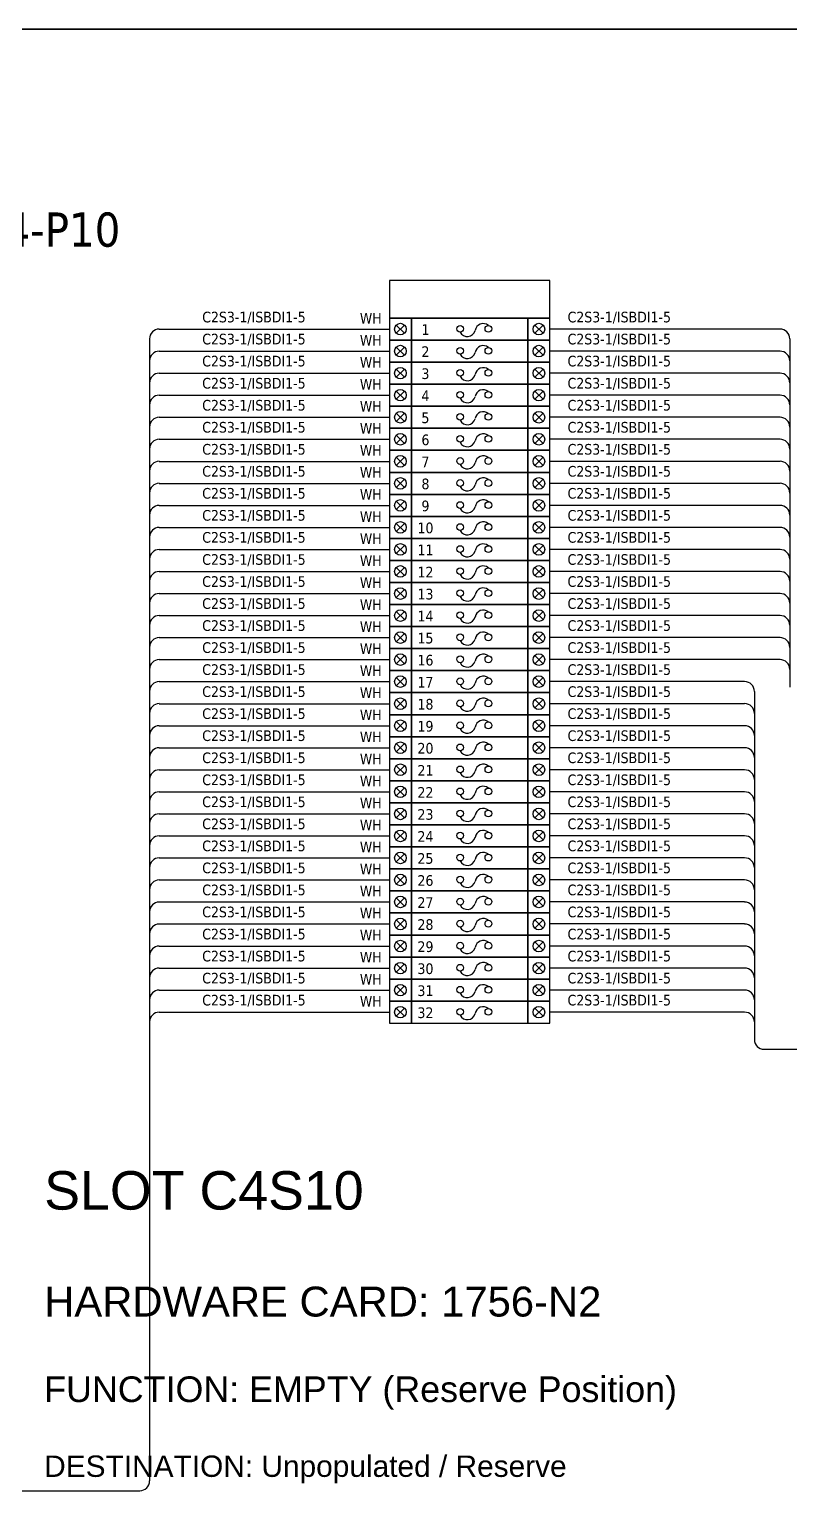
# Model space of a CAD drawing. Header units: millimetres. Extents: x 0 to 66793, y 0 to 2820.
# Drawn here: x 55799 to 56511, y 1337 to 2704 of the extents above; entities that cross this region are included whole.
import ezdxf
from ezdxf.enums import TextEntityAlignment as Align

# ---------------------------------------------------------------- set-up
doc = ezdxf.new("R2010")
doc.units = ezdxf.units.MM
doc.layers.add('HELPPOINT', color=7, linetype='Continuous')
doc.layers.add('IE-WIRE', color=7, linetype='Continuous', lineweight=25)
doc.layers.add('power', color=7, linetype='Continuous', lineweight=25)
doc.styles.get("Standard").update_dxf_attribs({"font": 'arial.ttf'})
doc.styles.add('Tahoma', font='')
doc.styles.get('Tahoma').set_extended_font_data('Tahoma')

msp = doc.modelspace()

# ---------------------------------------------------------------- linework, layer by layer
at = {"color": 1, "ltscale": 25.4}
for p, q in [((56150.1, 2427.5), (56142.5, 2419.9)), ((56142.5, 2427.5), (56150.1, 2419.9)), ((56272.2, 2427.5), (56279.9, 2419.9)), ((56279.9, 2427.5), (56272.2, 2419.9)), ((56150.1, 2406.9), (56142.5, 2399.2)), ((56142.5, 2406.9), (56150.1, 2399.2)), ((56272.2, 2406.9), (56279.9, 2399.2)), ((56279.9, 2406.9), (56272.2, 2399.2)), ((56150.1, 2386.3), (56142.5, 2378.6)), ((56142.5, 2386.3), (56150.1, 2378.6)), ((56272.2, 2386.3), (56279.9, 2378.6)), ((56279.9, 2386.3), (56272.2, 2378.6)), ((56150.1, 2365.7), (56142.5, 2358)), ((56142.5, 2365.7), (56150.1, 2358)), ((56272.2, 2365.7), (56279.9, 2358)), ((56279.9, 2365.7), (56272.2, 2358)), ((56150.1, 2345.1), (56142.5, 2337.4)), ((56142.5, 2345.1), (56150.1, 2337.4)), ((56272.2, 2345.1), (56279.9, 2337.4)), ((56279.9, 2345.1), (56272.2, 2337.4)), ((56150.1, 2324.5), (56142.5, 2316.8)), ((56142.5, 2324.5), (56150.1, 2316.8)), ((56272.2, 2324.5), (56279.9, 2316.8)), ((56279.9, 2324.5), (56272.2, 2316.8)), ((56150.1, 2303.9), (56142.5, 2296.2)), ((56142.5, 2303.9), (56150.1, 2296.2)), ((56272.2, 2303.9), (56279.9, 2296.2)), ((56279.9, 2303.9), (56272.2, 2296.2)), ((56150.1, 2283.2), (56142.5, 2275.6)), ((56142.5, 2283.2), (56150.1, 2275.6)), ((56272.2, 2283.2), (56279.9, 2275.6)), ((56279.9, 2283.2), (56272.2, 2275.6)), ((56150.1, 2262.6), (56142.5, 2255)), ((56142.5, 2262.6), (56150.1, 2255)), ((56272.2, 2262.6), (56279.9, 2255)), ((56279.9, 2262.6), (56272.2, 2255)), ((56150.1, 2242), (56142.5, 2234.3)), ((56142.5, 2242), (56150.1, 2234.3)), ((56272.2, 2242), (56279.9, 2234.3)), ((56279.9, 2242), (56272.2, 2234.3)), ((56150.1, 2221.4), (56142.5, 2213.7)), ((56142.5, 2221.4), (56150.1, 2213.7)), ((56272.2, 2221.4), (56279.9, 2213.7)), ((56279.9, 2221.4), (56272.2, 2213.7)), ((56150.1, 2200.8), (56142.5, 2193.1)), ((56142.5, 2200.8), (56150.1, 2193.1)), ((56272.2, 2200.8), (56279.9, 2193.1)), ((56279.9, 2200.8), (56272.2, 2193.1)), ((56150.1, 2180.2), (56142.5, 2172.5)), ((56142.5, 2180.2), (56150.1, 2172.5)), ((56272.2, 2180.2), (56279.9, 2172.5)), ((56279.9, 2180.2), (56272.2, 2172.5)), ((56150.1, 2159.6), (56142.5, 2151.9)), ((56142.5, 2159.6), (56150.1, 2151.9)), ((56272.2, 2159.6), (56279.9, 2151.9)), ((56279.9, 2159.6), (56272.2, 2151.9)), ((56150.1, 2139), (56142.5, 2131.3)), ((56142.5, 2139), (56150.1, 2131.3)), ((56272.2, 2139), (56279.9, 2131.3)), ((56279.9, 2139), (56272.2, 2131.3)), ((56150.1, 2118.3), (56142.5, 2110.7)), ((56142.5, 2118.3), (56150.1, 2110.7)), ((56272.2, 2118.3), (56279.9, 2110.7)), ((56279.9, 2118.3), (56272.2, 2110.7)), ((56150.1, 2097.7), (56142.5, 2090.1)), ((56142.5, 2097.7), (56150.1, 2090.1)), ((56272.2, 2097.7), (56279.9, 2090.1)), ((56279.9, 2097.7), (56272.2, 2090.1)), ((56150.1, 2077.1), (56142.5, 2069.5)), ((56142.5, 2077.1), (56150.1, 2069.5)), ((56272.2, 2077.1), (56279.9, 2069.5)), ((56279.9, 2077.1), (56272.2, 2069.5)), ((56150.1, 2056.5), (56142.5, 2048.8)), ((56142.5, 2056.5), (56150.1, 2048.8)), ((56272.2, 2056.5), (56279.9, 2048.8)), ((56279.9, 2056.5), (56272.2, 2048.8)), ((56150.1, 2035.9), (56142.5, 2028.2)), ((56142.5, 2035.9), (56150.1, 2028.2)), ((56272.2, 2035.9), (56279.9, 2028.2)), ((56279.9, 2035.9), (56272.2, 2028.2)), ((56150.1, 2015.3), (56142.5, 2007.6)), ((56142.5, 2015.3), (56150.1, 2007.6)), ((56272.2, 2015.3), (56279.9, 2007.6)), ((56279.9, 2015.3), (56272.2, 2007.6)), ((56150.1, 1994.7), (56142.5, 1987)), ((56142.5, 1994.7), (56150.1, 1987)), ((56272.2, 1994.7), (56279.9, 1987)), ((56279.9, 1994.7), (56272.2, 1987)), ((56150.1, 1974.1), (56142.5, 1966.4)), ((56142.5, 1974.1), (56150.1, 1966.4)), ((56272.2, 1974.1), (56279.9, 1966.4)), ((56279.9, 1974.1), (56272.2, 1966.4)), ((56150.1, 1953.5), (56142.5, 1945.8)), ((56142.5, 1953.5), (56150.1, 1945.8)), ((56272.2, 1953.5), (56279.9, 1945.8)), ((56279.9, 1953.5), (56272.2, 1945.8)), ((56150.1, 1932.8), (56142.5, 1925.2)), ((56142.5, 1932.8), (56150.1, 1925.2)), ((56272.2, 1932.8), (56279.9, 1925.2)), ((56279.9, 1932.8), (56272.2, 1925.2)), ((56150.1, 1912.2), (56142.5, 1904.6)), ((56142.5, 1912.2), (56150.1, 1904.6)), ((56272.2, 1912.2), (56279.9, 1904.6)), ((56279.9, 1912.2), (56272.2, 1904.6)), ((56150.1, 1891.6), (56142.5, 1883.9)), ((56142.5, 1891.6), (56150.1, 1883.9)), ((56272.2, 1891.6), (56279.9, 1883.9)), ((56279.9, 1891.6), (56272.2, 1883.9)), ((56150.1, 1871), (56142.5, 1863.3)), ((56142.5, 1871), (56150.1, 1863.3)), ((56272.2, 1871), (56279.9, 1863.3)), ((56279.9, 1871), (56272.2, 1863.3)), ((56150.1, 1850.4), (56142.5, 1842.7)), ((56142.5, 1850.4), (56150.1, 1842.7)), ((56272.2, 1850.4), (56279.9, 1842.7)), ((56279.9, 1850.4), (56272.2, 1842.7)), ((56150.1, 1829.8), (56142.5, 1822.1)), ((56142.5, 1829.8), (56150.1, 1822.1)), ((56272.2, 1829.8), (56279.9, 1822.1)), ((56279.9, 1829.8), (56272.2, 1822.1)), ((56150.1, 1809.2), (56142.5, 1801.5)), ((56142.5, 1809.2), (56150.1, 1801.5)), ((56272.2, 1809.2), (56279.9, 1801.5)), ((56279.9, 1809.2), (56272.2, 1801.5)), ((56150.1, 1788.6), (56142.5, 1780.9)), ((56142.5, 1788.6), (56150.1, 1780.9)), ((56272.2, 1788.6), (56279.9, 1780.9)), ((56279.9, 1788.6), (56272.2, 1780.9))]:
    msp.add_line(p, q, dxfattribs=at)
at = {"color": 4, "ltscale": 25.4}
msp.add_lwpolyline([(56136, 2434), (56286.3, 2434), (56286.3, 2469.2), (56136, 2469.2)], close=True, dxfattribs=at)
at = {"color": 1, "ltscale": 25.4}
for points in [[(56136, 2413.4), (56156.6, 2413.4), (56156.6, 2434), (56136, 2434)], [(56156.6, 2413.4), (56265.7, 2413.4), (56265.7, 2434), (56156.6, 2434)], [(56265.7, 2413.4), (56286.3, 2413.4), (56286.3, 2434), (56265.7, 2434)], [(56136, 2392.8), (56156.6, 2392.8), (56156.6, 2413.4), (56136, 2413.4)], [(56156.6, 2392.8), (56265.7, 2392.8), (56265.7, 2413.4), (56156.6, 2413.4)], [(56265.7, 2392.8), (56286.3, 2392.8), (56286.3, 2413.4), (56265.7, 2413.4)], [(56136, 2372.2), (56156.6, 2372.2), (56156.6, 2392.8), (56136, 2392.8)], [(56156.6, 2372.2), (56265.7, 2372.2), (56265.7, 2392.8), (56156.6, 2392.8)], [(56265.7, 2372.2), (56286.3, 2372.2), (56286.3, 2392.8), (56265.7, 2392.8)], [(56136, 2351.5), (56156.6, 2351.5), (56156.6, 2372.2), (56136, 2372.2)], [(56156.6, 2351.5), (56265.7, 2351.5), (56265.7, 2372.2), (56156.6, 2372.2)], [(56265.7, 2351.5), (56286.3, 2351.5), (56286.3, 2372.2), (56265.7, 2372.2)], [(56136, 2330.9), (56156.6, 2330.9), (56156.6, 2351.5), (56136, 2351.5)], [(56156.6, 2330.9), (56265.7, 2330.9), (56265.7, 2351.5), (56156.6, 2351.5)], [(56265.7, 2330.9), (56286.3, 2330.9), (56286.3, 2351.5), (56265.7, 2351.5)], [(56136, 2310.3), (56156.6, 2310.3), (56156.6, 2330.9), (56136, 2330.9)], [(56156.6, 2310.3), (56265.7, 2310.3), (56265.7, 2330.9), (56156.6, 2330.9)], [(56265.7, 2310.3), (56286.3, 2310.3), (56286.3, 2330.9), (56265.7, 2330.9)], [(56136, 2289.7), (56156.6, 2289.7), (56156.6, 2310.3), (56136, 2310.3)], [(56156.6, 2289.7), (56265.7, 2289.7), (56265.7, 2310.3), (56156.6, 2310.3)], [(56265.7, 2289.7), (56286.3, 2289.7), (56286.3, 2310.3), (56265.7, 2310.3)], [(56136, 2269.1), (56156.6, 2269.1), (56156.6, 2289.7), (56136, 2289.7)], [(56156.6, 2269.1), (56265.7, 2269.1), (56265.7, 2289.7), (56156.6, 2289.7)], [(56265.7, 2269.1), (56286.3, 2269.1), (56286.3, 2289.7), (56265.7, 2289.7)], [(56136, 2248.5), (56156.6, 2248.5), (56156.6, 2269.1), (56136, 2269.1)], [(56156.6, 2248.5), (56265.7, 2248.5), (56265.7, 2269.1), (56156.6, 2269.1)], [(56265.7, 2248.5), (56286.3, 2248.5), (56286.3, 2269.1), (56265.7, 2269.1)], [(56136, 2227.9), (56156.6, 2227.9), (56156.6, 2248.5), (56136, 2248.5)], [(56156.6, 2227.9), (56265.7, 2227.9), (56265.7, 2248.5), (56156.6, 2248.5)], [(56265.7, 2227.9), (56286.3, 2227.9), (56286.3, 2248.5), (56265.7, 2248.5)], [(56136, 2207.3), (56156.6, 2207.3), (56156.6, 2227.9), (56136, 2227.9)], [(56156.6, 2207.3), (56265.7, 2207.3), (56265.7, 2227.9), (56156.6, 2227.9)], [(56265.7, 2207.3), (56286.3, 2207.3), (56286.3, 2227.9), (56265.7, 2227.9)], [(56136, 2186.7), (56156.6, 2186.7), (56156.6, 2207.3), (56136, 2207.3)], [(56156.6, 2186.7), (56265.7, 2186.7), (56265.7, 2207.3), (56156.6, 2207.3)], [(56265.7, 2186.7), (56286.3, 2186.7), (56286.3, 2207.3), (56265.7, 2207.3)], [(56136, 2166), (56156.6, 2166), (56156.6, 2186.7), (56136, 2186.7)], [(56156.6, 2166), (56265.7, 2166), (56265.7, 2186.7), (56156.6, 2186.7)], [(56265.7, 2166), (56286.3, 2166), (56286.3, 2186.7), (56265.7, 2186.7)], [(56136, 2145.4), (56156.6, 2145.4), (56156.6, 2166), (56136, 2166)], [(56156.6, 2145.4), (56265.7, 2145.4), (56265.7, 2166), (56156.6, 2166)], [(56265.7, 2145.4), (56286.3, 2145.4), (56286.3, 2166), (56265.7, 2166)], [(56136, 2124.8), (56156.6, 2124.8), (56156.6, 2145.4), (56136, 2145.4)], [(56156.6, 2124.8), (56265.7, 2124.8), (56265.7, 2145.4), (56156.6, 2145.4)], [(56265.7, 2124.8), (56286.3, 2124.8), (56286.3, 2145.4), (56265.7, 2145.4)], [(56136, 2104.2), (56156.6, 2104.2), (56156.6, 2124.8), (56136, 2124.8)], [(56156.6, 2104.2), (56265.7, 2104.2), (56265.7, 2124.8), (56156.6, 2124.8)], [(56265.7, 2104.2), (56286.3, 2104.2), (56286.3, 2124.8), (56265.7, 2124.8)], [(56136, 2083.6), (56156.6, 2083.6), (56156.6, 2104.2), (56136, 2104.2)], [(56156.6, 2083.6), (56265.7, 2083.6), (56265.7, 2104.2), (56156.6, 2104.2)], [(56265.7, 2083.6), (56286.3, 2083.6), (56286.3, 2104.2), (56265.7, 2104.2)], [(56136, 2063), (56156.6, 2063), (56156.6, 2083.6), (56136, 2083.6)], [(56156.6, 2063), (56265.7, 2063), (56265.7, 2083.6), (56156.6, 2083.6)], [(56265.7, 2063), (56286.3, 2063), (56286.3, 2083.6), (56265.7, 2083.6)], [(56136, 2042.4), (56156.6, 2042.4), (56156.6, 2063), (56136, 2063)], [(56156.6, 2042.4), (56265.7, 2042.4), (56265.7, 2063), (56156.6, 2063)], [(56265.7, 2042.4), (56286.3, 2042.4), (56286.3, 2063), (56265.7, 2063)], [(56136, 2021.8), (56156.6, 2021.8), (56156.6, 2042.4), (56136, 2042.4)], [(56156.6, 2021.8), (56265.7, 2021.8), (56265.7, 2042.4), (56156.6, 2042.4)], [(56265.7, 2021.8), (56286.3, 2021.8), (56286.3, 2042.4), (56265.7, 2042.4)], [(56136, 2001.1), (56156.6, 2001.1), (56156.6, 2021.8), (56136, 2021.8)], [(56156.6, 2001.1), (56265.7, 2001.1), (56265.7, 2021.8), (56156.6, 2021.8)], [(56265.7, 2001.1), (56286.3, 2001.1), (56286.3, 2021.8), (56265.7, 2021.8)], [(56136, 1980.5), (56156.6, 1980.5), (56156.6, 2001.1), (56136, 2001.1)], [(56156.6, 1980.5), (56265.7, 1980.5), (56265.7, 2001.1), (56156.6, 2001.1)], [(56265.7, 1980.5), (56286.3, 1980.5), (56286.3, 2001.1), (56265.7, 2001.1)], [(56136, 1959.9), (56156.6, 1959.9), (56156.6, 1980.5), (56136, 1980.5)], [(56156.6, 1959.9), (56265.7, 1959.9), (56265.7, 1980.5), (56156.6, 1980.5)], [(56265.7, 1959.9), (56286.3, 1959.9), (56286.3, 1980.5), (56265.7, 1980.5)], [(56136, 1939.3), (56156.6, 1939.3), (56156.6, 1959.9), (56136, 1959.9)], [(56156.6, 1939.3), (56265.7, 1939.3), (56265.7, 1959.9), (56156.6, 1959.9)], [(56265.7, 1939.3), (56286.3, 1939.3), (56286.3, 1959.9), (56265.7, 1959.9)], [(56136, 1918.7), (56156.6, 1918.7), (56156.6, 1939.3), (56136, 1939.3)], [(56156.6, 1918.7), (56265.7, 1918.7), (56265.7, 1939.3), (56156.6, 1939.3)], [(56265.7, 1918.7), (56286.3, 1918.7), (56286.3, 1939.3), (56265.7, 1939.3)], [(56136, 1898.1), (56156.6, 1898.1), (56156.6, 1918.7), (56136, 1918.7)], [(56156.6, 1898.1), (56265.7, 1898.1), (56265.7, 1918.7), (56156.6, 1918.7)], [(56265.7, 1898.1), (56286.3, 1898.1), (56286.3, 1918.7), (56265.7, 1918.7)], [(56136, 1877.5), (56156.6, 1877.5), (56156.6, 1898.1), (56136, 1898.1)], [(56156.6, 1877.5), (56265.7, 1877.5), (56265.7, 1898.1), (56156.6, 1898.1)], [(56265.7, 1877.5), (56286.3, 1877.5), (56286.3, 1898.1), (56265.7, 1898.1)], [(56136, 1856.9), (56156.6, 1856.9), (56156.6, 1877.5), (56136, 1877.5)], [(56156.6, 1856.9), (56265.7, 1856.9), (56265.7, 1877.5), (56156.6, 1877.5)], [(56265.7, 1856.9), (56286.3, 1856.9), (56286.3, 1877.5), (56265.7, 1877.5)], [(56136, 1836.3), (56156.6, 1836.3), (56156.6, 1856.9), (56136, 1856.9)], [(56156.6, 1836.3), (56265.7, 1836.3), (56265.7, 1856.9), (56156.6, 1856.9)], [(56265.7, 1836.3), (56286.3, 1836.3), (56286.3, 1856.9), (56265.7, 1856.9)], [(56136, 1815.6), (56156.6, 1815.6), (56156.6, 1836.3), (56136, 1836.3)], [(56156.6, 1815.6), (56265.7, 1815.6), (56265.7, 1836.3), (56156.6, 1836.3)], [(56265.7, 1815.6), (56286.3, 1815.6), (56286.3, 1836.3), (56265.7, 1836.3)], [(56136, 1795), (56156.6, 1795), (56156.6, 1815.6), (56136, 1815.6)], [(56156.6, 1795), (56265.7, 1795), (56265.7, 1815.6), (56156.6, 1815.6)], [(56265.7, 1795), (56286.3, 1795), (56286.3, 1815.6), (56265.7, 1815.6)], [(56136, 1774.4), (56156.6, 1774.4), (56156.6, 1795), (56136, 1795)], [(56156.6, 1774.4), (56265.7, 1774.4), (56265.7, 1795), (56156.6, 1795)], [(56265.7, 1774.4), (56286.3, 1774.4), (56286.3, 1795), (56265.7, 1795)]]:
    msp.add_lwpolyline(points, close=True, dxfattribs=at)
for centre in [(56146.3, 2423.7), (56276, 2423.7), (56146.3, 2403.1), (56276, 2403.1), (56146.3, 2382.5), (56276, 2382.5), (56146.3, 2361.9), (56276, 2361.9), (56146.3, 2341.2), (56276, 2341.2), (56146.3, 2320.6), (56276, 2320.6), (56146.3, 2300), (56276, 2300), (56146.3, 2279.4), (56276, 2279.4), (56146.3, 2258.8), (56276, 2258.8), (56146.3, 2238.2), (56276, 2238.2), (56146.3, 2217.6), (56276, 2217.6), (56146.3, 2197), (56276, 2197), (56146.3, 2176.3), (56276, 2176.3), (56146.3, 2155.7), (56276, 2155.7), (56146.3, 2135.1), (56276, 2135.1), (56146.3, 2114.5), (56276, 2114.5), (56146.3, 2093.9), (56276, 2093.9), (56146.3, 2073.3), (56276, 2073.3), (56146.3, 2052.7), (56276, 2052.7), (56146.3, 2032.1), (56276, 2032.1), (56146.3, 2011.5), (56276, 2011.5), (56146.3, 1990.8), (56276, 1990.8), (56146.3, 1970.2), (56276, 1970.2), (56146.3, 1949.6), (56276, 1949.6), (56146.3, 1929), (56276, 1929), (56146.3, 1908.4), (56276, 1908.4), (56146.3, 1887.8), (56276, 1887.8), (56146.3, 1867.2), (56276, 1867.2), (56146.3, 1846.6), (56276, 1846.6), (56146.3, 1825.9), (56276, 1825.9), (56146.3, 1805.3), (56276, 1805.3), (56146.3, 1784.7), (56276, 1784.7)]:
    msp.add_circle(centre, 5.42, dxfattribs=at)
at = {"layer": 'HELPPOINT', "color": 4, "lineweight": 35}
msp.add_line((54512.9, 2704.2), (58406.2, 2704.2), dxfattribs=at)
msp.add_line((54512.9, 2704.2), (58406.2, 2704.2), dxfattribs=at)
at = {"layer": 'IE-WIRE', "color": 4, "ltscale": 25.4}
for p, q in [((55920.6, 2423.7), (56136, 2423.7)), ((56501.7, 2423.7), (56286.3, 2423.7)), ((55911.5, 2414.6), (55911.5, 1346.2)), ((56510.8, 2414.6), (56510.8, 2088.8)), ((55920.6, 2403.1), (56136, 2403.1)), ((56501.7, 2403.1), (56286.3, 2403.1)), ((55920.6, 2382.5), (56136, 2382.5)), ((56501.7, 2382.5), (56286.3, 2382.5)), ((55920.6, 2361.9), (56136, 2361.9)), ((56501.7, 2361.9), (56286.3, 2361.9)), ((55920.6, 2341.2), (56136, 2341.2)), ((56501.7, 2341.2), (56286.3, 2341.2)), ((55920.6, 2320.6), (56136, 2320.6)), ((56501.7, 2320.6), (56286.3, 2320.6)), ((55920.6, 2300), (56136, 2300)), ((56501.7, 2300), (56286.3, 2300)), ((55920.6, 2279.4), (56136, 2279.4)), ((56501.7, 2279.4), (56286.3, 2279.4)), ((55920.6, 2258.8), (56136, 2258.8)), ((56501.7, 2258.8), (56286.3, 2258.8)), ((55920.6, 2238.2), (56136, 2238.2)), ((56501.7, 2238.2), (56286.3, 2238.2)), ((55920.6, 2217.6), (56136, 2217.6)), ((56501.7, 2217.6), (56286.3, 2217.6)), ((55920.6, 2197), (56136, 2197)), ((56501.7, 2197), (56286.3, 2197)), ((55920.6, 2176.3), (56136, 2176.3)), ((56501.7, 2176.3), (56286.3, 2176.3)), ((55920.6, 2155.7), (56136, 2155.7)), ((56501.7, 2155.7), (56286.3, 2155.7)), ((55920.6, 2135.1), (56136, 2135.1)), ((56501.7, 2135.1), (56286.3, 2135.1)), ((55920.6, 2114.5), (56136, 2114.5)), ((56501.7, 2114.5), (56286.3, 2114.5)), ((55920.6, 2093.9), (56136, 2093.9)), ((56468.6, 2093.9), (56286.3, 2093.9)), ((56477.7, 2084.8), (56477.7, 1759)), ((55920.6, 2073.3), (56136, 2073.3)), ((56468.6, 2073.3), (56286.3, 2073.3)), ((55920.6, 2052.7), (56136, 2052.7)), ((56468.6, 2052.7), (56286.3, 2052.7)), ((55920.6, 2032.1), (56136, 2032.1)), ((56468.6, 2032.1), (56286.3, 2032.1)), ((55920.6, 2011.5), (56136, 2011.5)), ((56468.6, 2011.5), (56286.3, 2011.5)), ((55920.6, 1990.8), (56136, 1990.8)), ((56468.6, 1990.8), (56286.3, 1990.8)), ((55920.6, 1970.2), (56136, 1970.2)), ((56468.6, 1970.2), (56286.3, 1970.2)), ((55920.6, 1949.6), (56136, 1949.6)), ((56468.6, 1949.6), (56286.3, 1949.6)), ((55920.6, 1929), (56136, 1929)), ((56468.6, 1929), (56286.3, 1929)), ((55920.6, 1908.4), (56136, 1908.4)), ((56468.6, 1908.4), (56286.3, 1908.4)), ((55920.6, 1887.8), (56136, 1887.8)), ((56468.6, 1887.8), (56286.3, 1887.8)), ((55920.6, 1867.2), (56136, 1867.2)), ((56468.6, 1867.2), (56286.3, 1867.2)), ((55920.6, 1846.6), (56136, 1846.6)), ((56468.6, 1846.6), (56286.3, 1846.6)), ((55920.6, 1825.9), (56136, 1825.9)), ((56468.6, 1825.9), (56286.3, 1825.9)), ((55920.6, 1805.3), (56136, 1805.3)), ((56468.6, 1805.3), (56286.3, 1805.3)), ((55920.6, 1784.7), (56136, 1784.7)), ((56468.6, 1784.7), (56286.3, 1784.7))]:
    msp.add_line(p, q, dxfattribs=at)
at = {"layer": 'IE-WIRE', "color": 4}
for p, q in [((56486.7, 1750.1), (56752.5, 1750.1)), ((54861, 1337), (55902.4, 1337))]:
    msp.add_line(p, q, dxfattribs=at)
at = {"layer": 'IE-WIRE', "color": 4, "ltscale": 25.4}
for centre, start, end in [((55920.6, 2414.6), 90, 180), ((56501.7, 2414.6), 0, 90), ((55920.6, 2393.9), 90, 180), ((56501.7, 2393.9), 0, 90), ((55920.6, 2373.3), 90, 180), ((56501.7, 2373.3), 0, 90), ((55920.6, 2352.7), 90, 180), ((56501.7, 2352.7), 0, 90), ((55920.6, 2332.1), 90, 180), ((56501.7, 2332.1), 0, 90), ((55920.6, 2311.5), 90, 180), ((56501.7, 2311.5), 0, 90), ((55920.6, 2290.9), 90, 180), ((56501.7, 2290.9), 0, 90), ((55920.6, 2270.3), 90, 180), ((56501.7, 2270.3), 0, 90), ((55920.6, 2249.7), 90, 180), ((56501.7, 2249.7), 0, 90), ((55920.6, 2229), 90, 180), ((56501.7, 2229), 0, 90), ((55920.6, 2208.4), 90, 180), ((56501.7, 2208.4), 0, 90), ((55920.6, 2187.8), 90, 180), ((56501.7, 2187.8), 0, 90), ((55920.6, 2167.2), 90, 180), ((56501.7, 2167.2), 0, 90), ((55920.6, 2146.6), 90, 180), ((56501.7, 2146.6), 0, 90), ((55920.6, 2126), 90, 180), ((56501.7, 2126), 0, 90), ((55920.6, 2105.4), 90, 180), ((56501.7, 2105.4), 0, 90), ((55920.6, 2084.8), 90, 180), ((56468.6, 2084.8), 0, 90), ((55920.6, 2064.2), 90, 180), ((56468.6, 2064.2), 0, 90), ((55920.6, 2043.5), 90, 180), ((56468.6, 2043.5), 0, 90), ((55920.6, 2022.9), 90, 180), ((56468.6, 2022.9), 0, 90), ((55920.6, 2002.3), 90, 180), ((56468.6, 2002.3), 0, 90), ((55920.6, 1981.7), 90, 180), ((56468.6, 1981.7), 0, 90), ((55920.6, 1961.1), 90, 180), ((56468.6, 1961.1), 0, 90), ((55920.6, 1940.5), 90, 180), ((56468.6, 1940.5), 0, 90), ((55920.6, 1919.9), 90, 180), ((56468.6, 1919.9), 0, 90), ((55920.6, 1899.3), 90, 180), ((56468.6, 1899.3), 0, 90), ((55920.6, 1878.6), 90, 180), ((56468.6, 1878.6), 0, 90), ((55920.6, 1858), 90, 180), ((56468.6, 1858), 0, 90), ((55920.6, 1837.4), 90, 180), ((56468.6, 1837.4), 0, 90), ((55920.6, 1816.8), 90, 180), ((56468.6, 1816.8), 0, 90), ((55920.6, 1796.2), 90, 180), ((56468.6, 1796.2), 0, 90), ((55920.6, 1775.6), 90, 180), ((56468.6, 1775.6), 0, 90)]:
    msp.add_arc(centre, 9.14, start, end, dxfattribs=at)
at = {"layer": 'IE-WIRE', "color": 4}
for centre, radius, start, end in [((56486.7, 1759), 8.96, 180, 270), ((55902.4, 1346.2), 9.14, 270, 0)]:
    msp.add_arc(centre, radius, start, end, dxfattribs=at)
at = {"layer": 'power', "color": 1, "ltscale": 25.4}
for centre in [(56202.3, 2424), (56228.7, 2424), (56202.3, 2403.4), (56228.7, 2403.4), (56202.3, 2382.8), (56228.7, 2382.8), (56202.3, 2362.2), (56228.7, 2362.2), (56202.3, 2341.6), (56228.7, 2341.6), (56202.3, 2321), (56228.7, 2321), (56202.3, 2300.3), (56228.7, 2300.3), (56202.3, 2279.7), (56228.7, 2279.7), (56202.3, 2259.1), (56228.7, 2259.1), (56202.3, 2238.5), (56228.7, 2238.5), (56202.3, 2217.9), (56228.7, 2217.9), (56202.3, 2197.3), (56228.7, 2197.3), (56202.3, 2176.7), (56228.7, 2176.7), (56202.3, 2156.1), (56228.7, 2156.1), (56202.3, 2135.4), (56228.7, 2135.4), (56202.3, 2114.8), (56228.7, 2114.8), (56202.3, 2094.2), (56228.7, 2094.2), (56202.3, 2073.6), (56228.7, 2073.6), (56202.3, 2053), (56228.7, 2053), (56202.3, 2032.4), (56228.7, 2032.4), (56202.3, 2011.8), (56228.7, 2011.8), (56202.3, 1991.2), (56228.7, 1991.2), (56202.3, 1970.6), (56228.7, 1970.6), (56202.3, 1949.9), (56228.7, 1949.9), (56202.3, 1929.3), (56228.7, 1929.3), (56202.3, 1908.7), (56228.7, 1908.7), (56202.3, 1888.1), (56228.7, 1888.1), (56202.3, 1867.5), (56228.7, 1867.5), (56202.3, 1846.9), (56228.7, 1846.9), (56202.3, 1826.3), (56228.7, 1826.3), (56202.3, 1805.7), (56228.7, 1805.7), (56202.3, 1785), (56228.7, 1785)]:
    msp.add_circle(centre, 3.16, dxfattribs=at)
for centre, radius, start, end in [((56209, 2424.2), 7.52, 206.1634, 346.0383), ((56223.9, 2421.2), 7.66, 51.1309, 171.3254), ((56223.9, 2400.6), 7.66, 51.1309, 171.3254), ((56209, 2403.6), 7.52, 206.1634, 346.0383), ((56209, 2382.9), 7.52, 206.1634, 346.0383), ((56223.9, 2380), 7.66, 51.1309, 171.3254), ((56223.9, 2359.4), 7.66, 51.1309, 171.3254), ((56209, 2362.3), 7.52, 206.1634, 346.0383), ((56209, 2341.7), 7.52, 206.1634, 346.0383), ((56223.9, 2338.8), 7.66, 51.1309, 171.3254), ((56223.9, 2318.1), 7.66, 51.1309, 171.3254), ((56209, 2321.1), 7.52, 206.1634, 346.0383), ((56209, 2300.5), 7.52, 206.1634, 346.0383), ((56223.9, 2297.5), 7.66, 51.1309, 171.3254), ((56223.9, 2276.9), 7.66, 51.1309, 171.3254), ((56209, 2279.9), 7.52, 206.1634, 346.0383), ((56209, 2259.3), 7.52, 206.1634, 346.0383), ((56223.9, 2256.3), 7.66, 51.1309, 171.3254), ((56223.9, 2235.7), 7.66, 51.1309, 171.3254), ((56209, 2238.7), 7.52, 206.1634, 346.0383), ((56209, 2218.1), 7.52, 206.1634, 346.0383), ((56223.9, 2215.1), 7.66, 51.1309, 171.3254), ((56223.9, 2194.5), 7.66, 51.1309, 171.3254), ((56209, 2197.4), 7.52, 206.1634, 346.0383), ((56209, 2176.8), 7.52, 206.1634, 346.0383), ((56223.9, 2173.9), 7.66, 51.1309, 171.3254), ((56223.9, 2153.2), 7.66, 51.1309, 171.3254), ((56209, 2156.2), 7.52, 206.1634, 346.0383), ((56209, 2135.6), 7.52, 206.1634, 346.0383), ((56223.9, 2132.6), 7.66, 51.1309, 171.3254), ((56223.9, 2112), 7.66, 51.1309, 171.3254), ((56209, 2115), 7.52, 206.1634, 346.0383), ((56209, 2094.4), 7.52, 206.1634, 346.0383), ((56223.9, 2091.4), 7.66, 51.1309, 171.3254), ((56223.9, 2070.8), 7.66, 51.1309, 171.3254), ((56209, 2073.8), 7.52, 206.1634, 346.0383), ((56209, 2053.2), 7.52, 206.1634, 346.0383), ((56223.9, 2050.2), 7.66, 51.1309, 171.3254), ((56223.9, 2029.6), 7.66, 51.1309, 171.3254), ((56209, 2032.5), 7.52, 206.1634, 346.0383), ((56209, 2011.9), 7.52, 206.1634, 346.0383), ((56223.9, 2009), 7.66, 51.1309, 171.3254), ((56209, 1991.3), 7.52, 206.1634, 346.0383), ((56223.9, 1988.4), 7.66, 51.1309, 171.3254), ((56209, 1970.7), 7.52, 206.1634, 346.0383), ((56223.9, 1967.7), 7.66, 51.1309, 171.3254), ((56209, 1950.1), 7.52, 206.1634, 346.0383), ((56223.9, 1947.1), 7.66, 51.1309, 171.3254), ((56223.9, 1926.5), 7.66, 51.1309, 171.3254), ((56209, 1929.5), 7.52, 206.1634, 346.0383), ((56209, 1908.9), 7.52, 206.1634, 346.0383), ((56223.9, 1905.9), 7.66, 51.1309, 171.3254), ((56223.9, 1885.3), 7.66, 51.1309, 171.3254), ((56209, 1888.3), 7.52, 206.1634, 346.0383), ((56209, 1867.7), 7.52, 206.1634, 346.0383), ((56223.9, 1864.7), 7.66, 51.1309, 171.3254), ((56223.9, 1844.1), 7.66, 51.1309, 171.3254), ((56209, 1847), 7.52, 206.1634, 346.0383), ((56209, 1826.4), 7.52, 206.1634, 346.0383), ((56223.9, 1823.5), 7.66, 51.1309, 171.3254), ((56223.9, 1802.8), 7.66, 51.1309, 171.3254), ((56209, 1805.8), 7.52, 206.1634, 346.0383), ((56209, 1785.2), 7.52, 206.1634, 346.0383), ((56223.9, 1782.2), 7.66, 51.1309, 171.3254)]:
    msp.add_arc(centre, radius, start, end, dxfattribs=at)

# ---------------------------------------------------------------- texts
at = {"color": 2, "style": 'Tahoma'}
msp.add_text('=CA4+MCP-M4-P10', height=32, dxfattribs=at).set_placement((55696.3, 2516.8), align=Align.MIDDLE_CENTER)
at = {"color": 4, "style": 'Tahoma'}
for s, height, p in [('C2S3-1/ISBDI1-5', 9.949, (55960.8, 2430)), ('WH', 9.95, (56108.4, 2428.9)), ('C2S3-1/ISBDI1-5', 9.949, (56302.8, 2430)), ('C2S3-1/ISBDI1-5', 9.949, (55960.8, 2409.4)), ('WH', 9.95, (56108.4, 2408.3)), ('C2S3-1/ISBDI1-5', 9.949, (56302.8, 2409.4)), ('C2S3-1/ISBDI1-5', 9.949, (55960.8, 2388.8)), ('WH', 9.95, (56108.4, 2387.7)), ('C2S3-1/ISBDI1-5', 9.949, (56302.8, 2388.8)), ('C2S3-1/ISBDI1-5', 9.949, (55960.8, 2368.1)), ('WH', 9.95, (56108.4, 2367.1)), ('C2S3-1/ISBDI1-5', 9.949, (56302.8, 2368.1)), ('C2S3-1/ISBDI1-5', 9.949, (55960.8, 2347.5)), ('WH', 9.95, (56108.4, 2346.5)), ('C2S3-1/ISBDI1-5', 9.949, (56302.8, 2347.5)), ('C2S3-1/ISBDI1-5', 9.949, (55960.8, 2326.9)), ('WH', 9.95, (56108.4, 2325.9)), ('C2S3-1/ISBDI1-5', 9.949, (56302.8, 2326.9)), ('C2S3-1/ISBDI1-5', 9.949, (55960.8, 2306.3)), ('WH', 9.95, (56108.4, 2305.3)), ('C2S3-1/ISBDI1-5', 9.949, (56302.8, 2306.3)), ('C2S3-1/ISBDI1-5', 9.949, (55960.8, 2285.7)), ('WH', 9.95, (56108.4, 2284.7)), ('C2S3-1/ISBDI1-5', 9.949, (56302.8, 2285.7)), ('C2S3-1/ISBDI1-5', 9.949, (55960.8, 2265.1)), ('WH', 9.95, (56108.4, 2264.1)), ('C2S3-1/ISBDI1-5', 9.949, (56302.8, 2265.1)), ('C2S3-1/ISBDI1-5', 9.949, (55960.8, 2244.5)), ('WH', 9.95, (56108.4, 2243.4)), ('C2S3-1/ISBDI1-5', 9.949, (56302.8, 2244.5)), ('C2S3-1/ISBDI1-5', 9.949, (55960.8, 2223.9)), ('WH', 9.95, (56108.4, 2222.8)), ('C2S3-1/ISBDI1-5', 9.949, (56302.8, 2223.9)), ('C2S3-1/ISBDI1-5', 9.949, (55960.8, 2203.2)), ('WH', 9.95, (56108.4, 2202.2)), ('C2S3-1/ISBDI1-5', 9.949, (56302.8, 2203.2)), ('C2S3-1/ISBDI1-5', 9.949, (55960.8, 2182.6)), ('WH', 9.95, (56108.4, 2181.6)), ('C2S3-1/ISBDI1-5', 9.949, (56302.8, 2182.6)), ('C2S3-1/ISBDI1-5', 9.949, (55960.8, 2162)), ('WH', 9.95, (56108.4, 2161)), ('C2S3-1/ISBDI1-5', 9.949, (56302.8, 2162)), ('C2S3-1/ISBDI1-5', 9.949, (55960.8, 2141.4)), ('WH', 9.95, (56108.4, 2140.4)), ('C2S3-1/ISBDI1-5', 9.949, (56302.8, 2141.4)), ('C2S3-1/ISBDI1-5', 9.949, (55960.8, 2120.8)), ('WH', 9.95, (56108.4, 2119.8)), ('C2S3-1/ISBDI1-5', 9.949, (56302.8, 2120.8)), ('C2S3-1/ISBDI1-5', 9.949, (55960.8, 2100.2)), ('WH', 9.95, (56108.4, 2099.2)), ('C2S3-1/ISBDI1-5', 9.949, (56302.8, 2100.2)), ('C2S3-1/ISBDI1-5', 9.949, (55960.8, 2079.6)), ('WH', 9.95, (56108.4, 2078.5)), ('C2S3-1/ISBDI1-5', 9.949, (56302.8, 2079.6)), ('C2S3-1/ISBDI1-5', 9.949, (55960.8, 2059)), ('WH', 9.95, (56108.4, 2057.9)), ('C2S3-1/ISBDI1-5', 9.949, (56302.8, 2059)), ('C2S3-1/ISBDI1-5', 9.949, (55960.8, 2038.4)), ('WH', 9.95, (56108.4, 2037.3)), ('C2S3-1/ISBDI1-5', 9.949, (56302.8, 2038.4)), ('C2S3-1/ISBDI1-5', 9.949, (55960.8, 2017.7)), ('WH', 9.95, (56108.4, 2016.7)), ('C2S3-1/ISBDI1-5', 9.949, (56302.8, 2017.7)), ('C2S3-1/ISBDI1-5', 9.949, (55960.8, 1997.1)), ('WH', 9.95, (56108.4, 1996.1)), ('C2S3-1/ISBDI1-5', 9.949, (56302.8, 1997.1)), ('C2S3-1/ISBDI1-5', 9.949, (55960.8, 1976.5)), ('WH', 9.95, (56108.4, 1975.5)), ('C2S3-1/ISBDI1-5', 9.949, (56302.8, 1976.5)), ('C2S3-1/ISBDI1-5', 9.949, (55960.8, 1955.9)), ('WH', 9.95, (56108.4, 1954.9)), ('C2S3-1/ISBDI1-5', 9.949, (56302.8, 1955.9)), ('C2S3-1/ISBDI1-5', 9.949, (55960.8, 1935.3)), ('WH', 9.95, (56108.4, 1934.3)), ('C2S3-1/ISBDI1-5', 9.949, (56302.8, 1935.3)), ('C2S3-1/ISBDI1-5', 9.949, (55960.8, 1914.7)), ('WH', 9.95, (56108.4, 1913.6)), ('C2S3-1/ISBDI1-5', 9.949, (56302.8, 1914.7)), ('C2S3-1/ISBDI1-5', 9.949, (55960.8, 1894.1)), ('WH', 9.95, (56108.4, 1893)), ('C2S3-1/ISBDI1-5', 9.949, (56302.8, 1894.1)), ('C2S3-1/ISBDI1-5', 9.949, (55960.8, 1873.5)), ('WH', 9.95, (56108.4, 1872.4)), ('C2S3-1/ISBDI1-5', 9.949, (56302.8, 1873.5)), ('C2S3-1/ISBDI1-5', 9.949, (55960.8, 1852.8)), ('WH', 9.95, (56108.4, 1851.8)), ('C2S3-1/ISBDI1-5', 9.949, (56302.8, 1852.8)), ('C2S3-1/ISBDI1-5', 9.949, (55960.8, 1832.2)), ('WH', 9.95, (56108.4, 1831.2)), ('C2S3-1/ISBDI1-5', 9.949, (56302.8, 1832.2)), ('C2S3-1/ISBDI1-5', 9.949, (55960.8, 1811.6)), ('WH', 9.95, (56108.4, 1810.6)), ('C2S3-1/ISBDI1-5', 9.949, (56302.8, 1811.6)), ('C2S3-1/ISBDI1-5', 9.949, (55960.8, 1791)), ('WH', 9.95, (56108.4, 1790)), ('C2S3-1/ISBDI1-5', 9.949, (56302.8, 1791))]:
    msp.add_text(s, height=height, dxfattribs=at).set_placement(p)
at = {"color": 2}
msp.add_text('SLOT C4S10', height=36, dxfattribs=at).set_placement((55812.9, 1600))
at = {"color": 3}
msp.add_text('HARDWARE CARD: 1756-N2', height=28, dxfattribs=at).set_placement((55812.9, 1500))
at = {"color": 7}
msp.add_text('FUNCTION: EMPTY (Reserve Position)', height=24, dxfattribs=at).set_placement((55812.9, 1420))
at = {"color": 8}
msp.add_text('DESTINATION: Unpopulated / Reserve', height=20, dxfattribs=at).set_placement((55812.9, 1350))
at = {"layer": 'power', "color": 7, "style": 'Tahoma'}
for s, p in [('1', (56169.8, 2423.2)), ('2', (56169.8, 2402.6)), ('3', (56169.8, 2382)), ('4', (56169.8, 2361.3)), ('5', (56169.8, 2340.7)), ('6', (56169.8, 2320.1)), ('7', (56169.8, 2299.5)), ('8', (56169.8, 2278.9)), ('9', (56169.8, 2258.3)), ('10', (56169.8, 2237.7)), ('11', (56169.8, 2217.1)), ('12', (56169.8, 2196.4)), ('13', (56169.8, 2175.8)), ('14', (56169.8, 2155.2)), ('15', (56169.8, 2134.6)), ('16', (56169.8, 2114)), ('17', (56169.8, 2093.4)), ('18', (56169.8, 2072.8)), ('19', (56169.8, 2052.2)), ('20', (56169.8, 2031.6)), ('21', (56169.8, 2010.9)), ('22', (56169.8, 1990.3)), ('23', (56169.8, 1969.7)), ('24', (56169.8, 1949.1)), ('25', (56169.8, 1928.5)), ('26', (56169.8, 1907.9)), ('27', (56169.8, 1887.3)), ('28', (56169.8, 1866.7)), ('29', (56169.8, 1846)), ('30', (56169.8, 1825.4)), ('31', (56169.8, 1804.8)), ('32', (56169.8, 1784.2))]:
    msp.add_text(s, height=9.97, dxfattribs=at).set_placement(p, align=Align.MIDDLE_CENTER)

doc.saveas('drawing.dxf')
